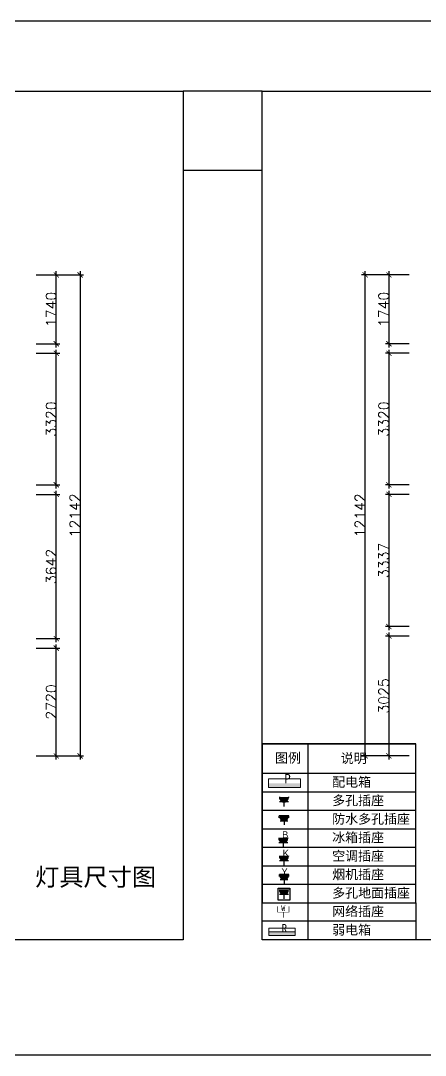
# Model space of a CAD drawing. Header units: millimetres. Extents: x -2231407 to 1513712, y -2704583 to 257.
# Drawn here: x 738920 to 749138, y -1362077 to -1335959 of the extents above; entities that cross this region are included whole.
import ezdxf

# ---------------------------------------------------------------- set-up
doc = ezdxf.new("R2010")
doc.units = ezdxf.units.MM
doc.layers.add('2-水电走线', color=4, linetype='Continuous', lineweight=20)
doc.layers.add('图例', color=4, linetype='Continuous')
doc.layers.add('强电', color=1, linetype='Continuous')
doc.styles.get("Standard").update_dxf_attribs({"font": 'txt', "bigfont": 'gbcbig.shx'})
doc.styles.add('宋体', font='', dxfattribs={"width": 3, "height": 100})
doc.styles.add('文字', font='')
doc.styles.add('长仿宋体', font='')
doc.styles.get('宋体').set_extended_font_data('SimSun')
doc.styles.get('文字').set_extended_font_data('SimSun')
doc.styles.get('长仿宋体').set_extended_font_data('ChangFangSong')
doc.dimstyles.new('ISO-25$0', dxfattribs={"dimscale": 0, "dimtxt": 60, "dimasz": 30, "dimexe": 15, "dimexo": 15, "dimtad": 1, "dimdec": 4, "dimlunit": 6, "dimtxsty": 'Standard', "dimblk": 'ARCHTICK', "dimblk1": 'ARCHTICK', "dimblk2": 'ARCHTICK', "dimsah": 1, "dimcen": 3, "dimdle": 3, "dimse2": 1, "dimsd2": 1, "dimadec": 0, "dimazin": 0, "dimtfac": 1, "dimtdec": 4, "dimtmove": 0, "dimatfit": 3, "dimldrblk": 'DOT', "dimfxl": 1, "dimtolj": 1, "dimtzin": 0, "dimarcsym": 0})

# ---------------------------------------------------------------- blocks, each defined once
blk = doc.blocks.new('_ArchTick')
at = {"color": 0, "linetype": 'ByBlock', "const_width": 0.15}
blk.add_lwpolyline([(-0.5, -0.5), (0.5, 0.5)], dxfattribs=at)
blk = doc.blocks.new('*D373')
at = {"color": 250, "lineweight": -2}
for p, q in [((748730, -1342376), (748130, -1342376)), ((748220, -1342286), (748220, -1344206)), ((748730, -1344116), (748130, -1344116))]:
    blk.add_line(p, q, dxfattribs=at)
at = {"layer": 'Defpoints', "color": 0}
for p in [(748820, -1342376), (748220, -1344116), (748820, -1344116)]:
    blk.add_point(p, dxfattribs=at)
at = {"color": 250, "lineweight": -2, "xscale": 130, "yscale": 130, "zscale": 130}
for p, rotation in [((748220, -1342376), 90), ((748220, -1344116), 270)]:
    blk.add_blockref('_ArchTick', p, dxfattribs=dict(at, rotation=rotation))
at = {"color": 0, "insert": (748090, -1343246), "char_height": 260, "attachment_point": 5, "rotation": 90}
blk.add_mtext('1740', dxfattribs=at)
blk = doc.blocks.new('*D374')
at = {"color": 250, "lineweight": -2}
for p, q in [((748220, -1344266), (748220, -1347766)), ((748730, -1344356), (748130, -1344356)), ((748730, -1347676), (748130, -1347676))]:
    blk.add_line(p, q, dxfattribs=at)
at = {"layer": 'Defpoints', "color": 0}
for p in [(748820, -1344356), (748220, -1347676), (748820, -1347676)]:
    blk.add_point(p, dxfattribs=at)
at = {"color": 250, "lineweight": -2, "xscale": 130, "yscale": 130, "zscale": 130}
for p, rotation in [((748220, -1344356), 90), ((748220, -1347676), 270)]:
    blk.add_blockref('_ArchTick', p, dxfattribs=dict(at, rotation=rotation))
at = {"color": 0, "insert": (748090, -1346016), "char_height": 260, "attachment_point": 5, "rotation": 90}
blk.add_mtext('3320', dxfattribs=at)
blk = doc.blocks.new('*D375')
at = {"color": 250, "lineweight": -2}
for p, q in [((748730, -1347916), (748130, -1347916)), ((748220, -1347826), (748220, -1351343)), ((748730, -1351253), (748130, -1351253))]:
    blk.add_line(p, q, dxfattribs=at)
at = {"layer": 'Defpoints', "color": 0}
for p in [(748820, -1347916), (748220, -1351253), (748820, -1351253)]:
    blk.add_point(p, dxfattribs=at)
at = {"color": 250, "lineweight": -2, "xscale": 130, "yscale": 130, "zscale": 130}
for p, rotation in [((748220, -1347916), 90), ((748220, -1351253), 270)]:
    blk.add_blockref('_ArchTick', p, dxfattribs=dict(at, rotation=rotation))
at = {"color": 0, "insert": (748090, -1349584), "char_height": 260, "attachment_point": 5, "rotation": 90}
blk.add_mtext('3337', dxfattribs=at)
blk = doc.blocks.new('*D376')
at = {"color": 250, "lineweight": -2}
for p, q in [((748730, -1351493), (748130, -1351493)), ((748220, -1351403), (748220, -1354608)), ((748730, -1354518), (748130, -1354518))]:
    blk.add_line(p, q, dxfattribs=at)
at = {"layer": 'Defpoints', "color": 0}
for p in [(748820, -1351493), (748220, -1354518), (748820, -1354518)]:
    blk.add_point(p, dxfattribs=at)
at = {"color": 250, "lineweight": -2, "xscale": 130, "yscale": 130, "zscale": 130}
for p, rotation in [((748220, -1351493), 90), ((748220, -1354518), 270)]:
    blk.add_blockref('_ArchTick', p, dxfattribs=dict(at, rotation=rotation))
at = {"color": 0, "insert": (748090, -1353005), "char_height": 260, "attachment_point": 5, "rotation": 90}
blk.add_mtext('3025', dxfattribs=at)
blk = doc.blocks.new('*D377')
at = {"color": 250, "lineweight": -2}
for p, q in [((748130, -1342376), (747530, -1342376)), ((747620, -1354608), (747620, -1342286)), ((748130, -1354518), (747530, -1354518))]:
    blk.add_line(p, q, dxfattribs=at)
at = {"layer": 'Defpoints', "color": 0}
for p in [(747620, -1342376), (748220, -1342376), (748220, -1354518)]:
    blk.add_point(p, dxfattribs=at)
at = {"color": 250, "lineweight": -2, "xscale": 130, "yscale": 130, "zscale": 130}
for p, rotation in [((747620, -1342376), 90), ((747620, -1354518), 270)]:
    blk.add_blockref('_ArchTick', p, dxfattribs=dict(at, rotation=rotation))
at = {"color": 0, "insert": (747490, -1348447), "char_height": 260, "attachment_point": 5, "rotation": 90}
blk.add_mtext('12142', dxfattribs=at)
blk = doc.blocks.new('五孔插座')
at = {"layer": '强电'}
h = blk.add_hatch(color=256, dxfattribs=at)
edge = h.paths.add_edge_path()
edge.add_ellipse((-2429131, -177746), major_axis=(-65.2, -65.2), ratio=1, start_angle=135, end_angle=315)
edge.add_line((-2429223, -177746), (-2429223, -177746))
edge.add_line((-2429223, -177746), (-2429039, -177746))
for p, q in [((-2429039, -177654), (-2429223, -177654)), ((-2429131, -177654), (-2429131, -177561)), ((-2429223, -177746), (-2429039, -177746)), ((-2429223, -177755), (-2429223, -177746)), ((-2429039, -177755), (-2429039, -177746))]:
    blk.add_line(p, q, dxfattribs=at)
at = {"layer": '强电', "extrusion": (0, 0, -1)}
blk.add_ellipse((-2429131, -177746), major_axis=(-65.2, -65.2), ratio=1, start_param=0.785398, end_param=3.926991, dxfattribs=at)
blk = doc.blocks.new('安全插座')
at = {"layer": '强电', "lineweight": -3}
h = blk.add_hatch(color=256, dxfattribs=at)
edge = h.paths.add_edge_path()
edge.add_ellipse((-2432381, -182680), major_axis=(55.7, 55.7), ratio=1, start_angle=225, end_angle=405)
edge.add_line((-2432381, -182601), (-2432381, -182759))
for p, q in [((-2432406, -182777), (-2432406, -182583)), ((-2432364, -182583), (-2432406, -182583)), ((-2432389, -182601), (-2432381, -182601)), ((-2432381, -182759), (-2432381, -182601)), ((-2432302, -182601), (-2432302, -182759)), ((-2432302, -182680), (-2432224, -182680)), ((-2432364, -182777), (-2432406, -182777)), ((-2432389, -182759), (-2432381, -182759))]:
    blk.add_line(p, q, dxfattribs=at)
blk.add_ellipse((-2432381, -182680), major_axis=(55.7, 55.7), ratio=1, start_param=3.926991, end_param=7.068583, dxfattribs=at)
at = {"layer": '强电', "lineweight": -3, "width": 0.8}
blk.add_attdef('A', (-2432224, -182680), '', height=0.00315, rotation=90, dxfattribs=at)
blk = doc.blocks.new('*D488')
at = {"color": 250, "lineweight": -2}
for p, q in [((739310, -1351798), (739910, -1351798)), ((739820, -1354608), (739820, -1351708)), ((739310, -1354518), (739910, -1354518))]:
    blk.add_line(p, q, dxfattribs=at)
at = {"layer": 'Defpoints', "color": 0}
for p in [(739220, -1351798), (739820, -1351798), (739220, -1354518)]:
    blk.add_point(p, dxfattribs=at)
at = {"color": 250, "lineweight": -2, "xscale": 130, "yscale": 130, "zscale": 130}
for p, rotation in [((739820, -1351798), 90), ((739820, -1354518), 270)]:
    blk.add_blockref('_ArchTick', p, dxfattribs=dict(at, rotation=rotation))
at = {"color": 0, "insert": (739690, -1353158), "char_height": 260, "attachment_point": 5, "rotation": 90}
blk.add_mtext('2720', dxfattribs=at)
blk = doc.blocks.new('*D489')
at = {"color": 250, "lineweight": -2}
for p, q in [((739310, -1347916), (739910, -1347916)), ((739820, -1351648), (739820, -1347826)), ((739310, -1351558), (739910, -1351558))]:
    blk.add_line(p, q, dxfattribs=at)
at = {"layer": 'Defpoints', "color": 0}
for p in [(739220, -1347916), (739820, -1347916), (739220, -1351558)]:
    blk.add_point(p, dxfattribs=at)
at = {"color": 250, "lineweight": -2, "xscale": 130, "yscale": 130, "zscale": 130}
for p, rotation in [((739820, -1347916), 90), ((739820, -1351558), 270)]:
    blk.add_blockref('_ArchTick', p, dxfattribs=dict(at, rotation=rotation))
at = {"color": 0, "insert": (739690, -1349737), "char_height": 260, "attachment_point": 5, "rotation": 90}
blk.add_mtext('3642', dxfattribs=at)
blk = doc.blocks.new('*D490')
at = {"color": 250, "lineweight": -2}
for p, q in [((739820, -1347766), (739820, -1344266)), ((739310, -1344356), (739910, -1344356)), ((739310, -1347676), (739910, -1347676))]:
    blk.add_line(p, q, dxfattribs=at)
at = {"layer": 'Defpoints', "color": 0}
for p in [(739220, -1344356), (739820, -1344356), (739220, -1347676)]:
    blk.add_point(p, dxfattribs=at)
at = {"color": 250, "lineweight": -2, "xscale": 130, "yscale": 130, "zscale": 130}
for p, rotation in [((739820, -1344356), 90), ((739820, -1347676), 270)]:
    blk.add_blockref('_ArchTick', p, dxfattribs=dict(at, rotation=rotation))
at = {"color": 0, "insert": (739690, -1346016), "char_height": 260, "attachment_point": 5, "rotation": 90}
blk.add_mtext('3320', dxfattribs=at)
blk = doc.blocks.new('*D491')
at = {"color": 250, "lineweight": -2}
for p, q in [((739310, -1342376), (739910, -1342376)), ((739820, -1344206), (739820, -1342286)), ((739310, -1344116), (739910, -1344116))]:
    blk.add_line(p, q, dxfattribs=at)
at = {"layer": 'Defpoints', "color": 0}
for p in [(739220, -1342376), (739820, -1342376), (739220, -1344116)]:
    blk.add_point(p, dxfattribs=at)
at = {"color": 250, "lineweight": -2, "xscale": 130, "yscale": 130, "zscale": 130}
for p, rotation in [((739820, -1342376), 90), ((739820, -1344116), 270)]:
    blk.add_blockref('_ArchTick', p, dxfattribs=dict(at, rotation=rotation))
at = {"color": 0, "insert": (739690, -1343246), "char_height": 260, "attachment_point": 5, "rotation": 90}
blk.add_mtext('1740', dxfattribs=at)
blk = doc.blocks.new('*D492')
at = {"color": 250, "lineweight": -2}
for p, q in [((739910, -1342376), (740510, -1342376)), ((740420, -1342286), (740420, -1354608)), ((739910, -1354518), (740510, -1354518))]:
    blk.add_line(p, q, dxfattribs=at)
at = {"layer": 'Defpoints', "color": 0}
for p in [(739820, -1342376), (739820, -1354518), (740420, -1354518)]:
    blk.add_point(p, dxfattribs=at)
at = {"color": 250, "lineweight": -2, "xscale": 130, "yscale": 130, "zscale": 130}
for p, rotation in [((740420, -1342376), 90), ((740420, -1354518), 270)]:
    blk.add_blockref('_ArchTick', p, dxfattribs=dict(at, rotation=rotation))
at = {"color": 0, "insert": (740290, -1348447), "char_height": 260, "attachment_point": 5, "rotation": 90}
blk.add_mtext('12142', dxfattribs=at)
blk = doc.blocks.new('yfjhjl')
at = {"color": 1, "const_width": 9.6}
for points in [[(229609, 23223), (229609, 23103), (229849, 23103), (229849, 23223)], [(229729, 23103), (229729, 22983)]]:
    blk.add_lwpolyline(points, dxfattribs=at)
at = {"color": 1, "style": '宋体'}
blk.add_text('W', height=120, dxfattribs=at).set_placement((229686, 23128))

msp = doc.modelspace()

# ---------------------------------------------------------------- hatches: boundary and pattern name
at = {"layer": '2-水电走线', "lineweight": -3, "ltscale": 5}
for points in [[(745178.63915, -1355208.43643), (745178.63915, -1355317.87933), (745988.24892, -1355317.87933), (745988.24892, -1355208.43643)], [(745183.33476, -1358959.6057), (745183.33476, -1359050.05438), (745852.43374, -1359050.05438), (745852.43374, -1358959.6057)]]:
    msp.add_hatch(color=1, dxfattribs=at).paths.add_polyline_path(points)

# ---------------------------------------------------------------- linework, layer by layer
at = {"color": 7, "ltscale": 3}
for points in [[(492680.32561, -1335959.26675), (818565.58796, -1335959.26675), (818565.58796, -1362077.18379), (492680.32561, -1362077.18379)], [(722315.32054, -1337735.94222), (743020.32054, -1337735.94222), (743020.32054, -1359157.94222), (722315.32054, -1359157.94222)], [(743020.32054, -1339735.94222), (745020.32054, -1339735.94222), (745020.32054, -1337735.94222), (743020.32054, -1337735.94222)], [(745020.32054, -1337735.94222), (765725.32054, -1337735.94222), (765725.32054, -1359157.94222), (745020.32054, -1359157.94222)]]:
    msp.add_lwpolyline(points, close=True, dxfattribs=at)
at = {"layer": '2-水电走线', "color": 1}
msp.add_line((745852.43374, -1358959.6057), (745183.33476, -1358959.6057), dxfattribs=at)
for points in [[(745178.63915, -1355098.99353), (745988.24892, -1355098.99353), (745988.24892, -1355317.87933), (745178.63915, -1355317.87933)], [(745183.33476, -1358869.15702), (745852.43374, -1358869.15702), (745852.43374, -1359050.05438), (745183.33476, -1359050.05438)]]:
    msp.add_lwpolyline(points, close=True, dxfattribs=at)
at = {"layer": '图例'}
for p, q in [((745020.32054, -1358224.54452), (745020.32054, -1354216.52572)), ((745020.32054, -1354216.52572), (748899.91838, -1354216.52572)), ((746169.00137, -1354216.52572), (746169.00137, -1358224.54452)), ((745020.32054, -1354957.65257), (748899.91838, -1354957.65257)), ((745020.32054, -1355424.35142), (748899.91838, -1355424.35142)), ((745020.32054, -1355891.05027), (748899.91838, -1355891.05027)), ((745020.32054, -1356357.74912), (748899.91838, -1356357.74912)), ((745020.32054, -1356824.44797), (748899.91838, -1356824.44797)), ((745020.32054, -1357291.14682), (748899.91838, -1357291.14682)), ((745020.32054, -1357757.84567), (748899.91838, -1357757.84567)), ((746169.00137, -1358224.54452), (746169.00137, -1359157.94222)), ((748899.91838, -1358224.54452), (748899.91838, -1359157.94222)), ((748899.91838, -1358691.24337), (745020.32054, -1358691.24337))]:
    msp.add_line(p, q, dxfattribs=at)
msp.add_lwpolyline([(748899.91838, -1354216.52572), (745020.32054, -1354216.52572), (745020.32054, -1358224.54452), (748899.91838, -1358224.54452)], close=True, dxfattribs=at)
at = {"layer": '图例', "color": 1, "lineweight": -3}
msp.add_lwpolyline([(745418.27042, -1357856.5231), (745719.89213, -1357856.5231), (745719.89213, -1358159.34944), (745418.27042, -1358159.34944)], close=True, dxfattribs=at)

# ---------------------------------------------------------------- block references
at = {"color": 3, "xscale": 1.192191436653957, "yscale": 1.19219143697992, "zscale": 1.192191436799999}
msp.add_blockref('yfjhjl', (471671.07288, -1386005.95372), dxfattribs=at)
at = {"layer": '图例', "lineweight": -3, "yscale": 1.234926000085194, "zscale": 1.234926}
for name, p, xscale, rotation in [('五孔插座', (3745364.11889, -1575096.62499), -1.234925999937208, 179.9994884421663), ('安全插座', (519975.42936, -4359874.4055), -1.234926000085194, 90), ('五孔插座', (3745346.88891, -1576126.51527), -1.234925999937208, 179.9994884421663), ('五孔插座', (3745364.11889, -1576581.74352), -1.234925999937208, 179.9994884421663), ('安全插座', (519976.8401, -4361355.04939), -1.234926000085194, 90), ('五孔插座', (3745364.11889, -1577430.11923), -1.234925999937208, 179.9994884421663)]:
    msp.add_blockref(name, p, dxfattribs=dict(at, xscale=xscale, rotation=rotation))

# ---------------------------------------------------------------- texts
at = {"insert": (739283.44412, -1357351.3862), "char_height": 447.8976, "attachment_point": 1, "style": '文字'}
msp.add_mtext_dynamic_manual_height_columns('灯具尺寸图', width=3430.1309059, gutter_width=1000, heights=[0], dxfattribs=at)
at = {"layer": '2-水电走线', "color": 1, "attachment_point": 4, "style": '长仿宋体'}
for s, insert, char_height in [('{\\fSimHei|b0|i0|c134|p49;P}', (745576.07736, -1355092.18452), 240.1245), ('{\\fSimHei|b0|i0|c134|p49;R}', (745511.79608, -1358863.52974), 198.45)]:
    msp.add_mtext(s, dxfattribs=dict(at, insert=insert, char_height=char_height))
at = {"layer": '图例', "char_height": 242.045496, "attachment_point": 1, "style": '长仿宋体'}
for s, insert in [('图例', (745340.36872, -1354449.66026)), ('说明', (747001.15227, -1354455.46809))]:
    msp.add_mtext(s, dxfattribs=dict(at, insert=insert))
at = {"layer": '图例', "color": 4, "char_height": 240.1245, "attachment_point": 4, "style": '长仿宋体'}
for s, insert in [('配电箱', (746786.47926, -1355189.88005)), ('{\\fSimSun|b0|i0|c134|p2;多孔插座}', (746786.47926, -1355656.5789)), ('{\\fSimSun|b0|i0|c134|p2;防水多孔插座}', (746786.47926, -1356123.27775)), ('{\\fSimSun|b0|i0|c134|p2;冰箱插座}', (746786.47926, -1356589.9766)), ('{\\fSimSun|b0|i0|c134|p2;空调插座}', (746786.47926, -1357056.67544)), ('{\\fSimSun|b0|i0|c134|p2;烟机插座}', (746786.47926, -1357523.37429)), ('{\\fSimSun|b0|i0|c134|p2;多孔地面插座}', (746786.47926, -1357990.07314)), ('{\\fSimSun|b0|i0|c134|p2;网络插座}', (746786.47926, -1358456.77199))]:
    msp.add_mtext(s, dxfattribs=dict(at, insert=insert))
at = {"layer": '图例', "color": 1, "lineweight": -3, "char_height": 175.05076, "width": 2532.1020925, "attachment_point": 4, "style": '长仿宋体'}
for s, insert in [('B', (745523.71739, -1356509.3527)), ('K', (745537.84754, -1356973.40608)), ('Y', (745505.26981, -1357441.33743))]:
    msp.add_mtext(s, dxfattribs=dict(at, insert=insert))
at = {"layer": '图例', "color": 4, "insert": (746786.47926, -1358923.47084), "char_height": 240.1245, "width": 1686.4101328, "attachment_point": 4, "style": '长仿宋体'}
msp.add_mtext('{\\fSimSun|b0|i0|c134|p2;弱电箱}', dxfattribs=at)

# ---------------------------------------------------------------- dimensions: what is measured, and where the dimension line sits
for base, p1, p2, picture, middle in [((739820.32054, -1342375.94222), (739220.32054, -1344115.94222), (739220.32054, -1342375.94222), '*D491', (739689.69554, -1343245.94222)), ((740420.32054, -1354517.94222), (739820.32054, -1342375.94222), (739820.32054, -1354517.94222), '*D492', (740289.69554, -1348446.94222)), ((747620.32054, -1342375.94222), (748220.32054, -1354517.94222), (748220.32054, -1342375.94222), '*D377', (747489.69554, -1348446.94222)), ((748220.32054, -1344115.94222), (748820.32054, -1342375.94222), (748820.32054, -1344115.94222), '*D373', (748089.69554, -1343245.94222)), ((739820.32054, -1344355.94222), (739220.32054, -1347675.94222), (739220.32054, -1344355.94222), '*D490', (739689.69554, -1346015.94222)), ((748220.32054, -1347675.94222), (748820.32054, -1344355.94222), (748820.32054, -1347675.94222), '*D374', (748089.69554, -1346015.94222)), ((739820.32054, -1347915.94222), (739220.32054, -1351557.94222), (739220.32054, -1347915.94222), '*D489', (739689.69554, -1349736.94222)), ((748220.32054, -1351252.94222), (748820.32054, -1347915.94222), (748820.32054, -1351252.94222), '*D375', (748089.69554, -1349584.44222)), ((748220.32054, -1354517.94222), (748820.32054, -1351492.94222), (748820.32054, -1354517.94222), '*D376', (748089.69554, -1353005.44222)), ((739820.32054, -1351797.94222), (739220.32054, -1354517.94222), (739220.32054, -1351797.94222), '*D488', (739689.69554, -1353157.94222))]:
    dim = msp.add_linear_dim(base=base, p1=p1, p2=p2, angle=90, dimstyle='ISO-25$0', override={"dimscale": 1, "dimtxt": 260, "dimasz": 130, "dimexe": 90, "dimexo": 90, "dimdec": 0, "dimlunit": 2, "dimsah": 0, "dimcen": 2.5, "dimdle": 90, "dimse2": 0, "dimsd2": 0, "dimtdec": 0, "dimldrblk": 'ArchTick', "dimtolj": 0, "dimtzin": 8})
    dim.commit()
    dim.dimension.update_dxf_attribs({"geometry": picture, "text_midpoint": middle})

doc.saveas('drawing.dxf')
